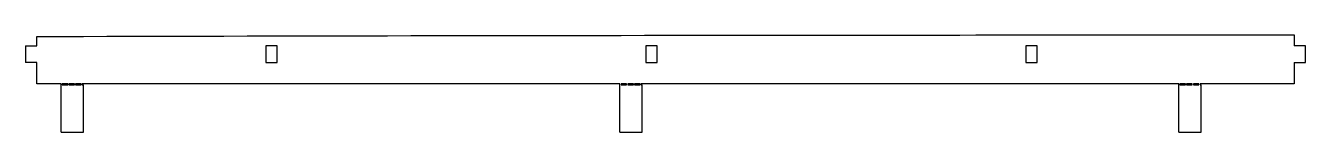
# Model space of a CAD drawing. Header units: millimetres. Extents: x -519 to -290, y -10 to 7.
import ezdxf

# ---------------------------------------------------------------- set-up
doc = ezdxf.new("R2010")
doc.units = ezdxf.units.MM

msp = doc.modelspace()

# ---------------------------------------------------------------- linework, layer by layer
at = {"color": 7, "linetype": 'Continuous', "lineweight": 25}
for p, q in [((-517, 5.41), (-517, 7.06)), ((-292, 7.37), (-292, 5.41)), ((-519, 5.41), (-517, 5.41)), ((-519, 5.41), (-519, 2.41)), ((-474, 5.41), (-476, 5.41)), ((-476, 5.41), (-476, 2.41)), ((-474, 2.41), (-474, 5.41)), ((-408, 5.41), (-408, 2.41)), ((-406, 5.41), (-408, 5.41)), ((-406, 2.41), (-406, 5.41)), ((-338, 5.41), (-340, 5.41)), ((-340, 5.41), (-340, 2.41)), ((-338, 2.41), (-338, 5.41)), ((-290, 5.41), (-292, 5.41)), ((-290, 2.41), (-290, 5.41)), ((-517, 2.41), (-519, 2.41)), ((-517, -1.37), (-517, 2.41)), ((-476, 2.41), (-474, 2.41)), ((-408, 2.41), (-406, 2.41)), ((-340, 2.41), (-338, 2.41)), ((-292, 2.41), (-292, -1.37)), ((-292, 2.41), (-290, 2.41)), ((-512.65, -10), (-512.65, -1.37)), ((-512.45, -1.37), (-512.45, -1.58)), ((-512.45, -1.58), (-511.45, -1.58)), ((-511.45, -1.58), (-511.45, -1.37)), ((-511.25, -1.37), (-511.25, -1.58)), ((-511.25, -1.58), (-510.25, -1.58)), ((-510.25, -1.58), (-510.25, -1.37)), ((-510.05, -1.37), (-510.05, -1.58)), ((-510.05, -1.58), (-509.05, -1.58)), ((-509.05, -1.58), (-509.05, -1.37)), ((-508.85, -1.37), (-508.85, -1.58)), ((-508.85, -1.58), (-508.65, -1.58)), ((-508.65, -10), (-508.65, -1.58)), ((-412.65, -10), (-412.65, -1.38)), ((-412.45, -1.38), (-412.45, -1.58)), ((-412.45, -1.58), (-411.45, -1.58)), ((-411.45, -1.58), (-411.45, -1.38)), ((-411.25, -1.38), (-411.25, -1.58)), ((-411.25, -1.58), (-410.25, -1.58)), ((-410.25, -1.58), (-410.25, -1.38)), ((-410.05, -1.38), (-410.05, -1.58)), ((-410.05, -1.58), (-409.05, -1.58)), ((-409.05, -1.58), (-409.05, -1.38)), ((-408.85, -1.38), (-408.85, -1.58)), ((-408.85, -1.58), (-408.65, -1.58)), ((-408.65, -10), (-408.65, -1.58)), ((-312.65, -10), (-312.65, -1.37)), ((-312.45, -1.37), (-312.45, -1.58)), ((-312.45, -1.58), (-311.45, -1.58)), ((-311.45, -1.58), (-311.45, -1.37)), ((-311.25, -1.37), (-311.25, -1.58)), ((-311.25, -1.58), (-310.25, -1.58)), ((-310.25, -1.58), (-310.25, -1.37)), ((-310.05, -1.37), (-310.05, -1.58)), ((-310.05, -1.58), (-309.05, -1.58)), ((-309.05, -1.58), (-309.05, -1.37)), ((-308.85, -1.37), (-308.85, -1.58)), ((-308.85, -1.58), (-308.65, -1.58)), ((-308.65, -10), (-308.65, -1.58)), ((-512.65, -10), (-508.65, -10)), ((-412.65, -10), (-408.65, -10)), ((-312.65, -10), (-308.65, -10))]:
    msp.add_line(p, q, dxfattribs=at)
for points, knots in [([(-517, 7.06), (-472.38, 7.19), (-427.77, 7.26), (-383.15, 7.3), (-352.77, 7.33), (-322.38, 7.35), (-292, 7.37)], [0.002, 0.002, 0.002, 0.002, 0.1358483, 0.1358483, 0.1358483, 0.2270002, 0.2270002, 0.2270002, 0.2270002]), ([(-412.65, -1.38), (-413.07, -1.38), (-413.49, -1.38), (-413.91, -1.38), (-417.97, -1.38), (-422.03, -1.38), (-426.08, -1.38), (-430.14, -1.38), (-434.2, -1.38), (-438.26, -1.38), (-442.32, -1.38), (-446.37, -1.38), (-450.43, -1.38), (-454.49, -1.38), (-458.55, -1.38), (-462.6, -1.38), (-466.66, -1.38), (-470.72, -1.38), (-474.78, -1.38), (-478.84, -1.38), (-482.89, -1.38), (-486.95, -1.38), (-491.01, -1.38), (-495.07, -1.37), (-499.13, -1.37), (-502.37, -1.37), (-505.61, -1.37), (-508.85, -1.37)], [0.41265214, 0.41265214, 0.41265214, 0.41265214, 0.41390951, 0.41390951, 0.41390951, 0.42608332, 0.42608332, 0.42608332, 0.43825713, 0.43825713, 0.43825713, 0.45043094, 0.45043094, 0.45043094, 0.46260475, 0.46260475, 0.46260475, 0.47477856, 0.47477856, 0.47477856, 0.48695237, 0.48695237, 0.48695237, 0.49912618, 0.49912618, 0.49912618, 0.50885214, 0.50885214, 0.50885214, 0.50885214]), ([(-312.65, -1.37), (-313.94, -1.37), (-315.23, -1.37), (-316.52, -1.37), (-320.58, -1.37), (-324.63, -1.37), (-328.69, -1.37), (-332.75, -1.38), (-336.81, -1.38), (-340.87, -1.38), (-344.92, -1.38), (-348.98, -1.38), (-353.04, -1.38), (-357.1, -1.38), (-361.16, -1.38), (-365.21, -1.38), (-369.27, -1.38), (-373.33, -1.38), (-377.39, -1.38), (-381.45, -1.38), (-385.5, -1.38), (-389.56, -1.38), (-393.62, -1.38), (-397.68, -1.38), (-401.74, -1.38), (-404.11, -1.38), (-406.48, -1.38), (-408.85, -1.38)], [0.31265214, 0.31265214, 0.31265214, 0.31265214, 0.31651904, 0.31651904, 0.31651904, 0.32869285, 0.32869285, 0.32869285, 0.34086666, 0.34086666, 0.34086666, 0.35304047, 0.35304047, 0.35304047, 0.36521428, 0.36521428, 0.36521428, 0.37738809, 0.37738809, 0.37738809, 0.38956189, 0.38956189, 0.38956189, 0.4017357, 0.4017357, 0.4017357, 0.40885214, 0.40885214, 0.40885214, 0.40885214]), ([(-292, -1.37), (-292.06, -1.37), (-292.11, -1.37), (-292.17, -1.37), (-296.23, -1.37), (-300.29, -1.37), (-304.35, -1.37), (-305.85, -1.37), (-307.35, -1.37), (-308.85, -1.37)], [0.292, 0.292, 0.292, 0.292, 0.29217142, 0.29217142, 0.29217142, 0.30434523, 0.30434523, 0.30434523, 0.30885214, 0.30885214, 0.30885214, 0.30885214])]:
    msp.add_open_spline(points, degree=3, knots=knots, dxfattribs=at)
for points in [[(-512.65, -1.37), (-514.1, -1.37), (-515.55, -1.37), (-517, -1.37)], [(-511.45, -1.37), (-511.79, -1.37), (-512.12, -1.37), (-512.45, -1.37)], [(-510.25, -1.37), (-510.59, -1.37), (-510.92, -1.37), (-511.25, -1.37)], [(-509.05, -1.37), (-509.39, -1.37), (-509.72, -1.37), (-510.05, -1.37)], [(-411.45, -1.38), (-411.79, -1.38), (-412.12, -1.38), (-412.45, -1.38)], [(-410.25, -1.38), (-410.59, -1.38), (-410.92, -1.38), (-411.25, -1.38)], [(-409.05, -1.38), (-409.39, -1.38), (-409.72, -1.38), (-410.05, -1.38)], [(-311.45, -1.37), (-311.79, -1.37), (-312.12, -1.37), (-312.45, -1.37)], [(-310.25, -1.37), (-310.59, -1.37), (-310.92, -1.37), (-311.25, -1.37)], [(-309.05, -1.37), (-309.39, -1.37), (-309.72, -1.37), (-310.05, -1.37)]]:
    msp.add_open_spline(points, degree=3, dxfattribs=at)

doc.saveas('drawing.dxf')
